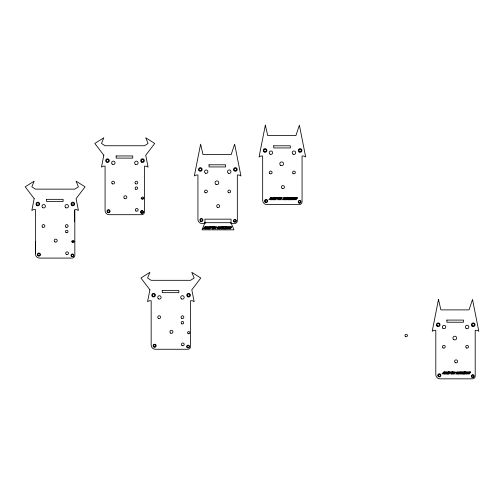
<?xml version="1.0" encoding="UTF-8"?>
<svg xmlns="http://www.w3.org/2000/svg" width="504" height="504" viewBox="0 0 504 504"><rect width="100%" height="100%" fill="white"/><g stroke="black" fill="none" stroke-linecap="round" stroke-linejoin="round"><path stroke-width="0.76" d="M297.146 198.141C293.082 198.696 295.565 196.888 297.517 197.467L296.257 199.754L294.223 199.597L294.821 198.28L295.52 198.28L295.079 199.08L296.969 198.469M141.025 198.248L143.785 198.248M205.229 223.537L202.136 223.537A4.202 4.202 0 0 1 197.933 219.334L197.933 175.008L196.138 175.008L194.342 175.953L200.611 144.163L202.999 154.589L231.172 154.596L234.65 144.163L240.925 175.959L239.129 175.014L237.327 175.014L237.327 220.79A2.753 2.753 0 0 1 234.581 223.543L230.719 223.543M231.393 227.254C227.329 227.802 229.811 226 231.764 226.573L230.504 228.866L228.463 228.703L229.068 227.386L229.767 227.386L229.326 228.186L231.216 227.575M71.94 241.63L74.831 241.63M470.289 372.437C466.225 372.985 468.707 371.183 470.66 371.757L469.4 374.05L467.365 373.886L467.964 372.569L468.663 372.569L468.222 373.37L470.112 372.758M231.034 223.02L231.034 219.152L204.933 219.152L204.933 223.02M74.434 210.143L74.434 221.798M35.463 241.624L35.463 253.279M46.519 199.338L46.519 201.48L63.101 201.48L63.101 199.338L46.519 199.338M116.166 155.957L116.166 158.099L132.747 158.099L132.747 155.957L116.166 155.957M162.244 290.518L162.244 292.66L178.826 292.66L178.826 290.518L162.244 290.518M209.021 164.795L209.021 166.937L225.597 166.937L225.597 164.795L209.021 164.795M273.754 145.801L273.754 147.943L290.336 147.943L290.336 145.801L273.754 145.801M446.897 320.09L446.897 322.232L463.472 322.232L463.478 320.09L446.897 320.09M208.328 227.959L208.083 228.866L207.352 228.866L207.276 228.047L206.501 228.866L205.796 228.866L206.615 227.386L208.864 227.386L208.328 227.959M219.372 227.959L219.127 228.866L218.389 228.866L218.327 228.047L217.545 228.866L216.846 228.866L217.659 227.386L219.914 227.386L219.372 227.959M274.082 198.853L273.836 199.754L273.105 199.754L273.029 198.941L272.255 199.754L271.549 199.754L272.368 198.28L274.623 198.28L274.082 198.853M285.132 198.853L284.886 199.754L284.149 199.754L284.08 198.941L283.305 199.754L282.599 199.754L283.418 198.28L285.667 198.28L285.132 198.853M447.224 373.143L446.979 374.05L446.248 374.05L446.172 373.231L445.397 374.05L444.692 374.05L445.511 372.569L447.76 372.569L447.224 373.143M458.268 373.143L458.029 374.05L457.286 374.05L457.223 373.231L456.448 374.05L455.742 374.05L456.555 372.569L458.81 372.569L458.268 373.143M34.178 198.639L31.84 210.496L33.636 209.551L35.438 209.551L35.438 253.877A4.202 4.202 0 0 0 39.64 258.079L72.078 258.079A2.753 2.753 0 0 0 74.831 255.333L74.831 209.557L76.627 209.557L78.422 210.502L76.085 198.639L85.063 186.852L76.085 181.15L78.422 186.852L74.831 189.139L35.438 189.132L31.84 186.845L34.178 181.15L25.2 186.845L34.178 198.639M103.824 155.257L101.487 167.114L103.282 166.169L105.078 166.169L105.078 210.496A4.202 4.202 0 0 0 109.28 214.698L141.725 214.698A2.753 2.753 0 0 0 144.478 211.951L144.478 166.175L146.273 166.175L148.069 167.12L145.732 155.257L154.709 143.47L145.732 137.768L148.069 143.47L144.478 145.75L105.078 145.75L101.487 143.464L103.824 137.762L94.847 143.464L103.824 155.257M149.902 289.819L147.565 301.675L149.36 300.731L151.162 300.731L151.162 345.057A4.202 4.202 0 0 0 155.364 349.259L187.803 349.259A2.753 2.753 0 0 0 190.556 346.513L190.556 300.737L192.352 300.737L194.147 301.675L191.81 289.819L200.787 278.032L191.81 272.33L194.147 278.032L190.556 280.312L151.162 280.312L147.565 278.025L149.902 272.324L140.925 278.025L149.902 289.819M265.343 125.162L259.075 156.958L260.87 156.013L262.672 156.013L262.672 200.34A4.202 4.202 0 0 0 266.868 204.542L299.313 204.542A2.753 2.753 0 0 0 302.066 201.795L302.066 156.019L303.862 156.013L305.657 156.958L299.389 125.162L295.911 135.595L267.737 135.595L265.343 125.162M438.486 299.458L432.218 331.248L434.013 330.303L435.809 330.303L435.809 374.63A4.202 4.202 0 0 0 440.011 378.832L472.456 378.838A2.753 2.753 0 0 0 475.203 376.085L475.203 330.309L477.005 330.309L478.8 331.254L472.525 299.458L469.054 309.891L440.88 309.884L438.486 299.458M205.884 227.386L205.531 228.866L204.788 228.866L204.989 228.047L203.074 228.866L204.353 227.386L205.884 227.386M271.637 198.28L271.284 199.754L270.541 199.754L270.743 198.941L268.827 199.754L270.106 198.28L271.637 198.28M444.78 372.569L444.427 374.05L443.684 374.05L443.885 373.231L441.97 374.05L443.249 372.569L444.78 372.569M206.073 226.573L205.909 227.254L204.466 227.254L205.059 226.573L206.073 226.573M271.832 197.467L271.669 198.141L270.22 198.141L270.812 197.467L271.832 197.467M444.969 371.757L444.805 372.437L443.363 372.437L443.955 371.757L444.969 371.757M209.103 226.894L208.939 227.254L206.684 227.254L207.062 226.573L209.103 226.894M212.745 226.894L212.581 227.254L210.326 227.254L210.697 226.573L212.745 226.894M216.386 226.894L216.222 227.254L213.967 227.254L214.339 226.573L216.386 226.894M220.154 226.894L219.99 227.254L217.583 227.254L218.119 226.573L220.154 226.894M222.749 226.894C218.528 228.822 220.979 225.168 222.749 226.894M222.314 228.362L222.384 228.854L224.267 228.866L224.639 228.199L223.108 228.199L223.556 227.386L222.85 227.386L222.314 228.362M228.961 226.894L228.797 227.254L226.542 227.254L226.92 226.573L228.961 226.894M274.856 197.788L274.693 198.141L272.443 198.141L272.815 197.467L274.856 197.788M278.498 197.788L278.334 198.141L276.079 198.141L276.457 197.467L278.498 197.788M282.139 197.788L281.975 198.141L279.72 198.141L280.098 197.467L282.139 197.788M285.907 197.788L285.743 198.141L283.336 198.141L283.872 197.467L285.907 197.788M288.502 197.788C284.281 199.71 286.732 196.062 288.502 197.788M288.074 199.25L288.137 199.748L290.021 199.754L290.392 199.086L288.868 199.086L289.309 198.28L288.609 198.28L288.074 199.25M294.714 197.788L294.55 198.141L292.301 198.141L292.673 197.467L294.714 197.788M447.999 372.078L447.836 372.437L445.58 372.437L445.958 371.757L447.999 372.078M451.641 372.078L451.477 372.437L449.221 372.437L449.593 371.757L451.641 372.078M455.282 372.078L455.118 372.437L452.863 372.437L453.235 371.757L455.282 372.078M459.049 372.078L458.886 372.437L456.479 372.437L457.015 371.757L459.049 372.078M461.645 372.078C457.424 374.006 459.875 370.352 461.645 372.078M461.21 373.54L461.28 374.037L463.163 374.05L463.535 373.382L462.004 373.382L462.451 372.569L461.746 372.569L461.21 373.54M467.857 372.078L467.693 372.437L465.438 372.437L465.816 371.757L467.857 372.078M204.933 222.692L202.041 229.843L233.925 229.843L231.034 222.692L204.933 222.692M209.651 226.573L209.28 227.254L209.985 227.254L210.357 226.573L209.651 226.573M213.293 226.573L212.921 227.254L213.627 227.254L213.998 226.573L213.293 226.573M225.874 226.573L225.496 227.254L226.202 227.254L226.573 226.573L225.874 226.573M275.411 197.467L275.033 198.141L275.738 198.141L276.11 197.467L275.411 197.467M279.052 197.467L278.674 198.141L279.38 198.141L279.752 197.467L279.052 197.467M291.627 197.467L291.255 198.141L291.955 198.141L292.333 197.467L291.627 197.467M448.554 371.757L448.176 372.437L448.881 372.437L449.253 371.757L448.554 371.757M452.189 371.757L451.817 372.437L452.523 372.437L452.894 371.757L452.189 371.757M464.77 371.757L464.392 372.437L465.098 372.437L465.469 371.757L464.77 371.757M209.21 227.386L208.391 228.866L209.097 228.866L209.91 227.386L209.21 227.386M210.25 227.386L209.437 228.866L210.137 228.866L210.59 228.047C212.556 228.381 213.564 226.731 210.25 227.386M212.846 227.386L212.033 228.866L212.732 228.866L213.551 227.386L212.846 227.386M213.891 227.386L213.079 228.866L213.778 228.866L214.597 227.386L213.891 227.386M215.441 227.386L214.628 228.866L215.328 228.866L216.147 227.386L215.441 227.386M220.254 227.386L219.442 228.866L220.141 228.866L220.594 228.047L221.445 228.047L220.991 228.866L221.691 228.866L222.51 227.386L220.254 227.386M223.014 227.09L225.156 227.254L225.527 226.573L223.719 226.573L223.014 227.09M225.427 227.386L224.608 228.866L225.313 228.866L226.126 227.386L225.427 227.386M226.472 227.386L225.653 228.866L226.359 228.866L227.172 227.386L226.472 227.386M228.022 227.386L227.203 228.866L227.909 228.866L228.722 227.386L228.022 227.386M274.964 198.28L274.144 199.754L274.85 199.754L275.663 198.28L274.964 198.28M276.009 198.28L275.19 199.754L275.896 199.754L276.349 198.941C278.315 199.275 279.317 197.625 276.009 198.28M278.605 198.28L277.786 199.754L278.492 199.754L279.304 198.28L278.605 198.28M279.651 198.28L278.832 199.754L279.537 199.754L280.35 198.28L279.651 198.28M281.201 198.28L280.382 199.754L281.087 199.754L281.9 198.28L281.201 198.28M286.014 198.28L285.195 199.754L285.9 199.754L286.348 198.941L287.198 198.941L286.744 199.754L287.45 199.754L288.263 198.28L286.014 198.28M288.773 197.977L290.909 198.141L291.287 197.467L289.479 197.467L288.773 197.977M291.18 198.28L290.361 199.754L291.066 199.754L291.885 198.28L291.18 198.28M292.226 198.28L291.406 199.754L292.112 199.754L292.931 198.28L292.226 198.28M293.775 198.28L292.956 199.754L293.662 199.754L294.481 198.28L293.775 198.28M448.106 372.569L447.287 374.05L447.993 374.05L448.806 372.569L448.106 372.569M449.152 372.569L448.333 374.05L449.039 374.05L449.486 373.231C451.452 373.565 452.46 371.914 449.152 372.569M451.741 372.569L450.929 374.05L451.634 374.05L452.447 372.569L451.741 372.569M452.787 372.569L451.975 374.05L452.674 374.05L453.493 372.569L452.787 372.569M454.343 372.569L453.524 374.05L454.23 374.05L455.043 372.569L454.343 372.569M459.15 372.569L458.338 374.05L459.037 374.05L459.49 373.231L460.341 373.231L459.887 374.05L460.593 374.05L461.406 372.569L459.15 372.569M461.91 372.273L464.052 372.437L464.423 371.757L462.622 371.757L461.91 372.273M464.323 372.569L463.504 374.05L464.209 374.05L465.022 372.569L464.323 372.569M465.368 372.569L464.549 374.05L465.255 374.05L466.068 372.569L465.368 372.569M466.918 372.569L466.099 374.05L466.805 374.05L467.618 372.569L466.918 372.569M442.865 328.199A1.707 1.707 0 0 0 445.719 327.43A1.707 1.707 0 0 0 443.627 325.338A1.707 1.707 0 0 0 442.865 328.199M466.238 328.495A1.739 1.739 0 0 0 468.846 326.989A1.739 1.739 0 0 0 466.238 325.483A1.739 1.739 0 0 0 466.238 328.495M443.022 347.918A1.411 1.411 0 0 0 445.234 346.872A1.411 1.411 0 0 0 443.224 345.479A1.411 1.411 0 0 0 443.022 347.918M466.421 347.949A1.38 1.38 0 0 0 468.487 346.758A1.38 1.38 0 0 0 466.421 345.561A1.38 1.38 0 0 0 466.421 347.949M455.314 362.691A1.512 1.512 0 0 0 457.582 361.381A1.512 1.512 0 0 0 455.314 360.076A1.512 1.512 0 0 0 455.314 362.691M472.67 325.735A1.147 1.147 0 0 0 474.39 324.74A1.147 1.147 0 0 0 472.67 323.744A1.147 1.147 0 0 0 472.67 325.735M471.952 326.038A1.833 1.833 0 0 0 475.014 325.219A1.833 1.833 0 0 0 472.771 322.976A1.833 1.833 0 0 0 471.952 326.038M436.949 326.031A1.808 1.808 0 0 0 439.973 325.225A1.808 1.808 0 0 0 437.762 323.014A1.808 1.808 0 0 0 436.949 326.031M438.196 376.431A1.544 1.544 0 0 0 440.773 375.726A1.544 1.544 0 0 0 438.877 373.842A1.544 1.544 0 0 0 438.196 376.431M438.663 376.186A1.052 1.052 0 0 0 440.326 375.442A1.052 1.052 0 0 0 438.852 374.371A1.052 1.052 0 0 0 438.663 376.186M471.782 377.08A1.38 1.38 0 0 0 474.088 376.463A1.38 1.38 0 0 0 472.399 374.774A1.38 1.38 0 0 0 471.782 377.08M472.147 376.961A1.052 1.052 0 0 0 473.798 376.204A1.052 1.052 0 0 0 472.317 375.152A1.052 1.052 0 0 0 472.147 376.961M437.611 325.823A1.235 1.235 0 0 0 439.463 324.759A1.235 1.235 0 0 0 437.611 323.688A1.235 1.235 0 0 0 437.611 325.823M453.474 339.394A1.871 1.871 0 0 0 456.605 338.549A1.871 1.871 0 0 0 454.312 336.262A1.871 1.871 0 0 0 453.474 339.394M405.588 336.59A1.235 1.235 0 0 0 407.44 335.525A1.235 1.235 0 0 0 405.588 334.454A1.235 1.235 0 0 0 405.588 336.59M270.075 154.18A1.707 1.707 0 0 0 272.639 152.699A1.707 1.707 0 0 0 270.075 151.219A1.707 1.707 0 0 0 270.075 154.18M293.095 154.205A1.739 1.739 0 0 0 295.703 152.699A1.739 1.739 0 0 0 293.095 151.194A1.739 1.739 0 0 0 293.095 154.205M269.879 173.628A1.411 1.411 0 0 0 272.091 172.582A1.411 1.411 0 0 0 270.081 171.19A1.411 1.411 0 0 0 269.879 173.628M292.988 173.439A1.38 1.38 0 0 0 295.3 172.822A1.38 1.38 0 0 0 293.612 171.133A1.38 1.38 0 0 0 292.988 173.439M282.171 188.401A1.512 1.512 0 0 0 284.439 187.091A1.512 1.512 0 0 0 282.171 185.781A1.512 1.512 0 0 0 282.171 188.401M299.527 151.446A1.147 1.147 0 0 0 301.253 150.45A1.147 1.147 0 0 0 299.527 149.455A1.147 1.147 0 0 0 299.527 151.446M299.187 152.038A1.833 1.833 0 0 0 301.934 150.45A1.833 1.833 0 0 0 299.187 148.863A1.833 1.833 0 0 0 299.187 152.038M264.184 152.025A1.808 1.808 0 0 0 266.893 150.463A1.808 1.808 0 0 0 264.184 148.9A1.808 1.808 0 0 0 264.184 152.025M265.054 202.136A1.544 1.544 0 0 0 267.63 201.436A1.544 1.544 0 0 0 265.734 199.553A1.544 1.544 0 0 0 265.054 202.136M265.52 201.89A1.052 1.052 0 0 0 267.183 201.153A1.052 1.052 0 0 0 265.709 200.082A1.052 1.052 0 0 0 265.52 201.89M298.922 203.005A1.38 1.38 0 0 0 300.989 201.814A1.38 1.38 0 0 0 298.922 200.617A1.38 1.38 0 0 0 298.922 203.005M299.004 202.671A1.052 1.052 0 0 0 300.661 201.915A1.052 1.052 0 0 0 299.174 200.857A1.052 1.052 0 0 0 299.004 202.671M264.216 151.332A1.235 1.235 0 0 0 266.276 150.784A1.235 1.235 0 0 0 264.77 149.272A1.235 1.235 0 0 0 264.216 151.332M280.715 165.394A1.871 1.871 0 0 0 283.525 163.775A1.871 1.871 0 0 0 280.715 162.156A1.871 1.871 0 0 0 280.715 165.394M158.565 298.897A1.707 1.707 0 0 0 161.129 297.417A1.707 1.707 0 0 0 158.565 295.936A1.707 1.707 0 0 0 158.565 298.897M181.585 298.922A1.739 1.739 0 0 0 184.193 297.417A1.739 1.739 0 0 0 181.585 295.911A1.739 1.739 0 0 0 181.585 298.922M158.369 318.345A1.411 1.411 0 0 0 160.581 317.299A1.411 1.411 0 0 0 158.571 315.907A1.411 1.411 0 0 0 158.369 318.345M181.768 318.377A1.38 1.38 0 0 0 183.834 317.18A1.38 1.38 0 0 0 181.768 315.989A1.38 1.38 0 0 0 181.768 318.377M181.824 323.789A1.266 1.266 0 0 0 183.721 322.692A1.266 1.266 0 0 0 181.824 321.602A1.266 1.266 0 0 0 181.824 323.789M188.143 333.654A1.115 1.115 0 0 0 189.813 332.69A1.115 1.115 0 0 0 188.143 331.726A1.115 1.115 0 0 0 188.143 333.654M182.02 345.517A1.38 1.38 0 0 0 184.199 344.541A1.38 1.38 0 0 0 182.265 343.142A1.38 1.38 0 0 0 182.02 345.517M170.661 333.119A1.512 1.512 0 0 0 172.929 331.808A1.512 1.512 0 0 0 170.661 330.504A1.512 1.512 0 0 0 170.661 333.119M188.017 296.163A1.147 1.147 0 0 0 189.743 295.168A1.147 1.147 0 0 0 188.017 294.172A1.147 1.147 0 0 0 188.017 296.163M187.677 296.755A1.833 1.833 0 0 0 190.424 295.168A1.833 1.833 0 0 0 187.677 293.58A1.833 1.833 0 0 0 187.677 296.755M152.303 296.459A1.808 1.808 0 0 0 155.32 295.646A1.808 1.808 0 0 0 153.109 293.435A1.808 1.808 0 0 0 152.303 296.459M152.706 296.056A1.235 1.235 0 0 0 154.766 295.502A1.235 1.235 0 0 0 153.26 293.989A1.235 1.235 0 0 0 152.706 296.056M153.544 346.853A1.544 1.544 0 0 0 156.12 346.154A1.544 1.544 0 0 0 154.224 344.27A1.544 1.544 0 0 0 153.544 346.853M154.016 346.607A1.052 1.052 0 0 0 155.673 345.87A1.052 1.052 0 0 0 154.199 344.799A1.052 1.052 0 0 0 154.016 346.607M187.129 347.508A1.38 1.38 0 0 0 189.435 346.891A1.38 1.38 0 0 0 187.746 345.202A1.38 1.38 0 0 0 187.129 347.508M187.494 347.388A1.052 1.052 0 0 0 189.151 346.632A1.052 1.052 0 0 0 187.664 345.574A1.052 1.052 0 0 0 187.494 347.388M112.134 164.065A1.707 1.707 0 0 0 114.988 163.296A1.707 1.707 0 0 0 112.896 161.204A1.707 1.707 0 0 0 112.134 164.065M135.507 164.361A1.739 1.739 0 0 0 138.115 162.855A1.739 1.739 0 0 0 135.507 161.349A1.739 1.739 0 0 0 135.507 164.361M112.291 183.784A1.411 1.411 0 0 0 114.502 182.738A1.411 1.411 0 0 0 112.493 181.346A1.411 1.411 0 0 0 112.291 183.784M135.689 183.815A1.38 1.38 0 0 0 137.756 182.618A1.38 1.38 0 0 0 135.689 181.427A1.38 1.38 0 0 0 135.689 183.815M135.746 189.227A1.266 1.266 0 0 0 137.636 188.131A1.266 1.266 0 0 0 135.746 187.041A1.266 1.266 0 0 0 135.746 189.227M142.059 199.099A1.115 1.115 0 0 0 143.734 198.129A1.115 1.115 0 0 0 142.059 197.165A1.115 1.115 0 0 0 142.059 199.099M135.941 210.956A1.38 1.38 0 0 0 138.121 209.979A1.38 1.38 0 0 0 136.187 208.58A1.38 1.38 0 0 0 135.941 210.956M124.582 198.557A1.512 1.512 0 0 0 126.85 197.247A1.512 1.512 0 0 0 124.582 195.943A1.512 1.512 0 0 0 124.582 198.557M141.939 161.601A1.147 1.147 0 0 0 143.665 160.606A1.147 1.147 0 0 0 141.939 159.611A1.147 1.147 0 0 0 141.939 161.601M141.599 162.194A1.833 1.833 0 0 0 144.346 160.606A1.833 1.833 0 0 0 141.599 159.018A1.833 1.833 0 0 0 141.599 162.194M106.218 161.897A1.808 1.808 0 0 0 109.242 161.085A1.808 1.808 0 0 0 107.031 158.873A1.808 1.808 0 0 0 106.218 161.897M106.627 161.494A1.235 1.235 0 0 0 108.688 160.94A1.235 1.235 0 0 0 107.176 159.428A1.235 1.235 0 0 0 106.627 161.494M107.465 212.291A1.544 1.544 0 0 0 110.042 211.592A1.544 1.544 0 0 0 108.146 209.708A1.544 1.544 0 0 0 107.465 212.291M107.932 212.045A1.052 1.052 0 0 0 109.595 211.308A1.052 1.052 0 0 0 108.121 210.237A1.052 1.052 0 0 0 107.932 212.045M141.051 212.946A1.38 1.38 0 0 0 143.357 212.329A1.38 1.38 0 0 0 141.668 210.641A1.38 1.38 0 0 0 141.051 212.946M141.416 212.827A1.052 1.052 0 0 0 143.067 212.071A1.052 1.052 0 0 0 141.586 211.012A1.052 1.052 0 0 0 141.416 212.827M205.342 173.174A1.707 1.707 0 0 0 207.9 171.694A1.707 1.707 0 0 0 205.342 170.213A1.707 1.707 0 0 0 205.342 173.174M228.362 173.2A1.739 1.739 0 0 0 230.971 171.694A1.739 1.739 0 0 0 228.362 170.188A1.739 1.739 0 0 0 228.362 173.2M205.147 192.623A1.411 1.411 0 0 0 207.358 191.577A1.411 1.411 0 0 0 205.349 190.184A1.411 1.411 0 0 0 205.147 192.623M228.539 192.654A1.38 1.38 0 0 0 230.612 191.463A1.38 1.38 0 0 0 228.539 190.266A1.38 1.38 0 0 0 228.539 192.654M217.438 207.396A1.512 1.512 0 0 0 219.7 206.086A1.512 1.512 0 0 0 217.438 204.782A1.512 1.512 0 0 0 217.438 207.396M234.555 170.257A1.147 1.147 0 0 0 236.477 169.741A1.147 1.147 0 0 0 235.072 168.336A1.147 1.147 0 0 0 234.555 170.257M234.07 170.743A1.833 1.833 0 0 0 237.138 169.917A1.833 1.833 0 0 0 234.896 167.681A1.833 1.833 0 0 0 234.07 170.743M199.074 170.736A1.808 1.808 0 0 0 202.098 169.93A1.808 1.808 0 0 0 199.886 167.719A1.808 1.808 0 0 0 199.074 170.736M200.315 221.13A1.544 1.544 0 0 0 202.898 220.431A1.544 1.544 0 0 0 201.002 218.547A1.544 1.544 0 0 0 200.315 221.13M200.787 220.891A1.052 1.052 0 0 0 202.451 220.147A1.052 1.052 0 0 0 200.976 219.076A1.052 1.052 0 0 0 200.787 220.891M233.9 221.785A1.38 1.38 0 0 0 236.212 221.168A1.38 1.38 0 0 0 234.518 219.479A1.38 1.38 0 0 0 233.9 221.785M234.266 221.666A1.052 1.052 0 0 0 235.922 220.909A1.052 1.052 0 0 0 234.442 219.857A1.052 1.052 0 0 0 234.266 221.666M199.483 170.333A1.235 1.235 0 0 0 201.543 169.779A1.235 1.235 0 0 0 200.031 168.273A1.235 1.235 0 0 0 199.483 170.333M215.983 184.395A1.871 1.871 0 0 0 218.793 182.769A1.871 1.871 0 0 0 215.983 181.15A1.871 1.871 0 0 0 215.983 184.395M42.84 207.717A1.707 1.707 0 0 0 45.404 206.237A1.707 1.707 0 0 0 42.84 204.756A1.707 1.707 0 0 0 42.84 207.717M65.86 207.743A1.739 1.739 0 0 0 68.468 206.237A1.739 1.739 0 0 0 65.86 204.731A1.739 1.739 0 0 0 65.86 207.743M42.645 227.165A1.411 1.411 0 0 0 44.856 226.12A1.411 1.411 0 0 0 42.846 224.727A1.411 1.411 0 0 0 42.645 227.165M66.043 227.197A1.38 1.38 0 0 0 68.109 226.006A1.38 1.38 0 0 0 66.043 224.809A1.38 1.38 0 0 0 66.043 227.197M66.1 232.609A1.266 1.266 0 0 0 67.996 231.519A1.266 1.266 0 0 0 66.1 230.423A1.266 1.266 0 0 0 66.1 232.609M72.412 242.481A1.115 1.115 0 0 0 74.088 241.511A1.115 1.115 0 0 0 72.412 240.547A1.115 1.115 0 0 0 72.412 242.481M66.295 254.337A1.38 1.38 0 0 0 68.475 253.361A1.38 1.38 0 0 0 66.541 251.962A1.38 1.38 0 0 0 66.295 254.337M54.936 241.939A1.512 1.512 0 0 0 57.204 240.629A1.512 1.512 0 0 0 54.936 239.324A1.512 1.512 0 0 0 54.936 241.939M72.293 204.983A1.147 1.147 0 0 0 74.019 203.988A1.147 1.147 0 0 0 72.293 202.992A1.147 1.147 0 0 0 72.293 204.983M71.952 205.575A1.833 1.833 0 0 0 74.699 203.988A1.833 1.833 0 0 0 71.952 202.406A1.833 1.833 0 0 0 71.952 205.575M36.578 205.279A1.808 1.808 0 0 0 39.596 204.473A1.808 1.808 0 0 0 37.384 202.255A1.808 1.808 0 0 0 36.578 205.279M37.233 205.071A1.235 1.235 0 0 0 39.085 204A1.235 1.235 0 0 0 37.233 202.936A1.235 1.235 0 0 0 37.233 205.071M37.819 255.673A1.544 1.544 0 0 0 40.396 254.974A1.544 1.544 0 0 0 38.499 253.09A1.544 1.544 0 0 0 37.819 255.673M38.291 255.433A1.052 1.052 0 0 0 39.948 254.69A1.052 1.052 0 0 0 38.474 253.619A1.052 1.052 0 0 0 38.291 255.433M71.688 256.549A1.38 1.38 0 0 0 73.754 255.352A1.38 1.38 0 0 0 71.688 254.155A1.38 1.38 0 0 0 71.688 256.549M71.77 256.208A1.052 1.052 0 0 0 73.427 255.452A1.052 1.052 0 0 0 71.94 254.394A1.052 1.052 0 0 0 71.77 256.208"/></g></svg>
